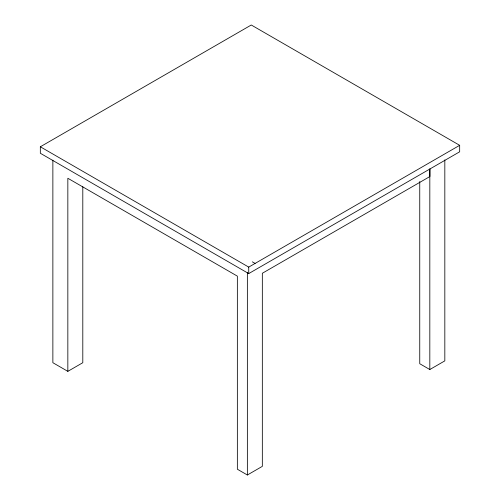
<?xml version="1.0" encoding="UTF-8"?>
<svg xmlns="http://www.w3.org/2000/svg" width="500" height="500" viewBox="0 0 500 500"><rect width="100%" height="100%" fill="white"/><g stroke="black" fill="none" stroke-linecap="round" stroke-linejoin="round"><path stroke-width="0.75" d="M40.331 146.781L251.269 25L459.669 145.319L459.669 151.8L248.731 273.581L40.331 153.262L40.331 146.781L248.731 267.1L459.669 145.319M52.869 160.162L52.869 362.706L67.838 371.35L82.8 362.706L82.8 186.75M429.925 169.025L429.925 176.513L262.331 273.269L262.331 466.356L247.362 475L237.356 469.225L237.356 276.137L67.838 178.263L67.838 371.35M419.75 181.537L419.75 363.725L429.819 369.531L444.825 360.869L444.825 159.881M252.325 261.831L255.094 263.425M429.819 168.962L429.819 369.531M248.731 267.1L248.731 273.581M247.362 272.456L247.362 475"/></g></svg>
